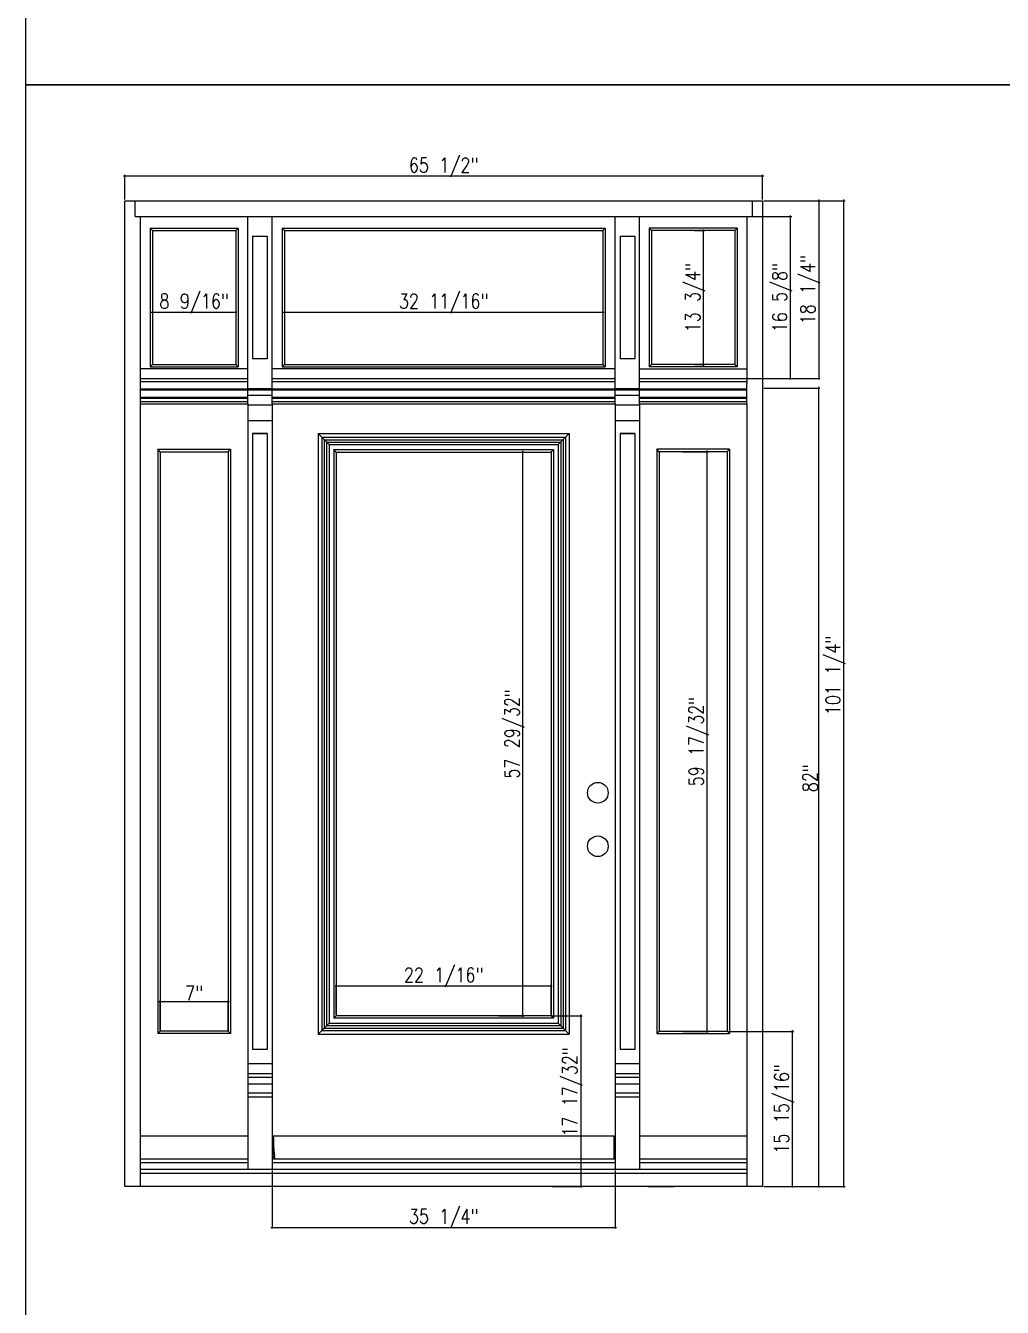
# Model space of a CAD drawing. Header units: inches. Extents: x 1985 to 11287, y 379 to 4336.
# Drawn here: x 7248.7 to 7349, y 3663.6 to 3795.2 of the extents above; entities that cross this region are included whole.
import ezdxf

# ---------------------------------------------------------------- set-up
doc = ezdxf.new("R2010")
doc.units = ezdxf.units.IN
doc.header["$MEASUREMENT"] = 0
doc.layers.get('0').update_dxf_attribs({"linetype": 'CONTINUOUS'})
doc.layers.get('Defpoints').update_dxf_attribs({"linetype": 'CONTINUOUS'})
for name, color, linetype in [('COTE1-1', 7, 'CONTINUOUS'), ('COTE1-1 99', 7, 'CONTINUOUS'), ('elevation', 7, 'CONTINUOUS'), ('elevation 99', 7, 'CONTINUOUS'), ('separation 99', 3, 'CONTINUOUS')]:
    doc.layers.add(name, color=color, linetype=linetype)
doc.styles.get("Standard").update_dxf_attribs({"font": 'txt.shx', "width": 0.8})
doc.dimstyles.new('Elevation', dxfattribs={"dimscale": 2, "dimtxt": 0.75, "dimasz": 0.0625, "dimexe": 0.0625, "dimexo": 0.0625, "dimgap": 0.0625, "dimtad": 1, "dimdec": 5, "dimzin": 0, "dimdsep": 46, "dimlunit": 5, "dimtxsty": 'Standard', "dimblk1": 'OBLIQUE', "dimblk2": 'OBLIQUE', "dimsah": 1, "dimcen": 2, "dimdle": 0.0625, "dimclrd": 1, "dimclre": 1, "dimadec": 1, "dimazin": 0, "dimtfac": 0.375, "dimtdec": 5, "dimtmove": 0, "dimatfit": 3, "dimldrblk": 'OBLIQUE', "dimfxl": 1, "dimfrac": 2, "dimtolj": 1, "dimtzin": 0, "dimarcsym": 0})

# ---------------------------------------------------------------- blocks, each defined once
blk = doc.blocks.new('_OBLIQUE')
at = {"color": 0, "linetype": 'ByBlock'}
blk.add_line((-0.5, -0.5), (0.5, 0.5), dxfattribs=at)
blk = doc.blocks.new('*D653')
at = {"layer": 'COTE1-1 99', "color": 1, "lineweight": -2}
for p, q in [((7324.47, 3777.23), (7330.23, 3777.23)), ((7330.11, 3777.36), (7330.11, 3758.86)), ((7324.47, 3758.98), (7330.23, 3758.98))]:
    blk.add_line(p, q, dxfattribs=at)
at = {"layer": 'Defpoints', "color": 0}
for p in [(7324.34, 3777.23), (7324.34, 3758.98), (7330.11, 3758.98)]:
    blk.add_point(p, dxfattribs=at)
at = {"layer": 'COTE1-1 99', "color": 1, "lineweight": -2, "xscale": 0.125, "yscale": 0.125, "zscale": 0.125}
for p, rotation in [((7330.11, 3777.23), 90), ((7330.11, 3758.98), 270)]:
    blk.add_blockref('_OBLIQUE', p, dxfattribs=dict(at, rotation=rotation))
at = {"layer": 'COTE1-1 99', "color": 0, "insert": (7329.23, 3768.11), "char_height": 1.5, "attachment_point": 5, "rotation": 90}
blk.add_mtext('\\A1;18 1/4"', dxfattribs=at)
blk = doc.blocks.new('*D654')
at = {"layer": 'COTE1-1 99', "color": 1, "lineweight": -2}
for p, q in [((7324.47, 3757.98), (7330.23, 3757.98)), ((7330.11, 3675.86), (7330.11, 3758.11)), ((7324.47, 3675.98), (7330.23, 3675.98))]:
    blk.add_line(p, q, dxfattribs=at)
at = {"layer": 'Defpoints', "color": 0}
for p in [(7324.34, 3757.98), (7330.11, 3757.98), (7324.34, 3675.98)]:
    blk.add_point(p, dxfattribs=at)
at = {"layer": 'COTE1-1 99', "color": 1, "lineweight": -2, "xscale": 0.125, "yscale": 0.125, "zscale": 0.125}
for p, rotation in [((7330.11, 3757.98), 90), ((7330.11, 3675.98), 270)]:
    blk.add_blockref('_OBLIQUE', p, dxfattribs=dict(at, rotation=rotation))
at = {"layer": 'COTE1-1 99', "color": 0, "insert": (7329.23, 3717.92), "char_height": 1.5, "attachment_point": 5, "rotation": 90}
blk.add_mtext('\\A1;82"', dxfattribs=at)
blk = doc.blocks.new('*D655')
at = {"layer": 'COTE1-1 99', "color": 1, "lineweight": -2}
for p, q in [((7258.72, 3779.78), (7324.47, 3779.78)), ((7258.84, 3777.36), (7258.84, 3779.9)), ((7324.34, 3777.36), (7324.34, 3779.9))]:
    blk.add_line(p, q, dxfattribs=at)
at = {"layer": 'Defpoints', "color": 0}
for p in [(7324.34, 3779.78), (7258.84, 3777.23), (7324.34, 3777.23)]:
    blk.add_point(p, dxfattribs=at)
at = {"layer": 'COTE1-1 99', "color": 1, "lineweight": -2, "xscale": 0.125, "yscale": 0.125, "zscale": 0.125, "rotation": 180}
blk.add_blockref('_OBLIQUE', (7258.84, 3779.78), dxfattribs=at)
at = {"layer": 'COTE1-1 99', "color": 1, "lineweight": -2, "xscale": 0.125, "yscale": 0.125, "zscale": 0.125}
blk.add_blockref('_OBLIQUE', (7324.34, 3779.78), dxfattribs=at)
at = {"layer": 'COTE1-1 99', "color": 0, "insert": (7291.59, 3780.65), "char_height": 1.5, "attachment_point": 5}
blk.add_mtext('\\A1;65 1/2"', dxfattribs=at)
blk = doc.blocks.new('*D656')
at = {"layer": 'COTE1-1 99', "color": 1, "lineweight": -2}
for p, q in [((7322.84, 3775.61), (7327.35, 3775.61)), ((7327.22, 3758.86), (7327.22, 3775.73)), ((7322.84, 3758.98), (7327.35, 3758.98))]:
    blk.add_line(p, q, dxfattribs=at)
at = {"layer": 'Defpoints', "color": 0}
for p in [(7322.72, 3775.61), (7327.22, 3775.61), (7322.72, 3758.98)]:
    blk.add_point(p, dxfattribs=at)
at = {"layer": 'COTE1-1 99', "color": 1, "lineweight": -2, "xscale": 0.125, "yscale": 0.125, "zscale": 0.125}
for p, rotation in [((7327.22, 3775.61), 90), ((7327.22, 3758.98), 270)]:
    blk.add_blockref('_OBLIQUE', p, dxfattribs=dict(at, rotation=rotation))
at = {"layer": 'COTE1-1 99', "color": 0, "insert": (7326.35, 3767.29), "char_height": 1.5, "attachment_point": 5, "rotation": 90}
blk.add_mtext('\\A1;16 5/8"', dxfattribs=at)
blk = doc.blocks.new('*D657')
at = {"layer": 'COTE1-1 99', "color": 1, "lineweight": -2}
for p, q in [((7320.84, 3691.91), (7327.55, 3691.91)), ((7327.42, 3675.86), (7327.42, 3692.04)), ((7324.47, 3675.98), (7327.55, 3675.98))]:
    blk.add_line(p, q, dxfattribs=at)
at = {"layer": 'Defpoints', "color": 0}
for p in [(7320.72, 3691.91), (7327.42, 3691.91), (7324.34, 3675.98)]:
    blk.add_point(p, dxfattribs=at)
at = {"layer": 'COTE1-1 99', "color": 1, "lineweight": -2, "xscale": 0.125, "yscale": 0.125, "zscale": 0.125}
for p, rotation in [((7327.42, 3691.91), 90), ((7327.42, 3675.98), 270)]:
    blk.add_blockref('_OBLIQUE', p, dxfattribs=dict(at, rotation=rotation))
at = {"layer": 'COTE1-1 99', "color": 0, "insert": (7326.55, 3683.95), "char_height": 1.5, "attachment_point": 5, "rotation": 90}
blk.add_mtext('\\A1;15 15/16"', dxfattribs=at)
blk = doc.blocks.new('*D658')
at = {"layer": 'COTE1-1 99', "color": 1, "lineweight": -2}
for p, q in [((7324.47, 3777.23), (7332.82, 3777.23)), ((7332.7, 3675.86), (7332.7, 3777.36)), ((7324.47, 3675.98), (7332.82, 3675.98))]:
    blk.add_line(p, q, dxfattribs=at)
at = {"layer": 'Defpoints', "color": 0}
for p in [(7324.34, 3777.23), (7332.7, 3777.23), (7324.34, 3675.98)]:
    blk.add_point(p, dxfattribs=at)
at = {"layer": 'COTE1-1 99', "color": 1, "lineweight": -2, "xscale": 0.125, "yscale": 0.125, "zscale": 0.125}
for p, rotation in [((7332.7, 3777.23), 90), ((7332.7, 3675.98), 270)]:
    blk.add_blockref('_OBLIQUE', p, dxfattribs=dict(at, rotation=rotation))
at = {"layer": 'COTE1-1 99', "color": 0, "insert": (7331.82, 3728.48), "char_height": 1.5, "attachment_point": 5, "rotation": 90}
blk.add_mtext('\\A1;101 1/4"', dxfattribs=at)
blk = doc.blocks.new('*D682')
at = {"layer": 'COTE1-1 99', "color": 1, "lineweight": -2}
for p, q in [((7269.59, 3694.95), (7262.34, 3694.95)), ((7262.47, 3692.04), (7262.47, 3695.08)), ((7269.47, 3692.04), (7269.47, 3695.08))]:
    blk.add_line(p, q, dxfattribs=at)
at = {"layer": 'Defpoints', "color": 0}
for p in [(7262.47, 3694.95), (7262.47, 3691.91), (7269.47, 3691.91)]:
    blk.add_point(p, dxfattribs=at)
at = {"layer": 'COTE1-1 99', "color": 1, "lineweight": -2, "xscale": 0.125, "yscale": 0.125, "zscale": 0.125, "rotation": 180}
blk.add_blockref('_OBLIQUE', (7262.47, 3694.95), dxfattribs=at)
at = {"layer": 'COTE1-1 99', "color": 1, "lineweight": -2, "xscale": 0.125, "yscale": 0.125, "zscale": 0.125}
blk.add_blockref('_OBLIQUE', (7269.47, 3694.95), dxfattribs=at)
at = {"layer": 'COTE1-1 99', "color": 0, "insert": (7265.97, 3695.83), "char_height": 1.5, "attachment_point": 5}
blk.add_mtext('\\A1;7"', dxfattribs=at)
blk = doc.blocks.new('*D683')
at = {"layer": 'COTE1-1 99', "color": 1, "lineweight": -2}
for p, q in [((7280.44, 3696.58), (7302.75, 3696.58)), ((7280.56, 3693.64), (7280.56, 3696.7)), ((7302.62, 3693.64), (7302.62, 3696.7))]:
    blk.add_line(p, q, dxfattribs=at)
at = {"layer": 'Defpoints', "color": 0}
for p in [(7302.62, 3696.58), (7280.56, 3693.51), (7302.62, 3693.51)]:
    blk.add_point(p, dxfattribs=at)
at = {"layer": 'COTE1-1 99', "color": 1, "lineweight": -2, "xscale": 0.125, "yscale": 0.125, "zscale": 0.125, "rotation": 180}
blk.add_blockref('_OBLIQUE', (7280.56, 3696.58), dxfattribs=at)
at = {"layer": 'COTE1-1 99', "color": 1, "lineweight": -2, "xscale": 0.125, "yscale": 0.125, "zscale": 0.125}
blk.add_blockref('_OBLIQUE', (7302.62, 3696.58), dxfattribs=at)
at = {"layer": 'COTE1-1 99', "color": 0, "insert": (7291.59, 3697.45), "char_height": 1.5, "attachment_point": 5}
blk.add_mtext('\\A1;22 1/16"', dxfattribs=at)
blk = doc.blocks.new('*D684')
at = {"layer": 'COTE1-1 99', "color": 1, "lineweight": -2}
for p, q in [((7316.17, 3751.45), (7318.78, 3751.45)), ((7318.66, 3691.79), (7318.66, 3751.57)), ((7316.17, 3691.91), (7318.78, 3691.91))]:
    blk.add_line(p, q, dxfattribs=at)
at = {"layer": 'Defpoints', "color": 0}
for p in [(7316.04, 3751.45), (7318.66, 3751.45), (7316.04, 3691.91)]:
    blk.add_point(p, dxfattribs=at)
at = {"layer": 'COTE1-1 99', "color": 1, "lineweight": -2, "xscale": 0.125, "yscale": 0.125, "zscale": 0.125}
for p, rotation in [((7318.66, 3751.45), 90), ((7318.66, 3691.91), 270)]:
    blk.add_blockref('_OBLIQUE', p, dxfattribs=dict(at, rotation=rotation))
at = {"layer": 'COTE1-1 99', "color": 0, "insert": (7317.78, 3721.68), "char_height": 1.5, "attachment_point": 5, "rotation": 90}
blk.add_mtext('\\A1;59 17/32"', dxfattribs=at)
blk = doc.blocks.new('*D686')
at = {"layer": 'COTE1-1 99', "color": 1, "lineweight": -2}
for p, q in [((7261.69, 3766.2), (7261.69, 3765.67)), ((7270.25, 3766.2), (7270.25, 3765.67)), ((7261.56, 3765.79), (7270.37, 3765.79))]:
    blk.add_line(p, q, dxfattribs=at)
at = {"layer": 'Defpoints', "color": 0}
for p in [(7261.69, 3766.32), (7270.25, 3766.32), (7270.25, 3765.79)]:
    blk.add_point(p, dxfattribs=at)
at = {"layer": 'COTE1-1 99', "color": 1, "lineweight": -2, "xscale": 0.125, "yscale": 0.125, "zscale": 0.125, "rotation": 180}
blk.add_blockref('_OBLIQUE', (7261.69, 3765.79), dxfattribs=at)
at = {"layer": 'COTE1-1 99', "color": 1, "lineweight": -2, "xscale": 0.125, "yscale": 0.125, "zscale": 0.125}
blk.add_blockref('_OBLIQUE', (7270.25, 3765.79), dxfattribs=at)
at = {"layer": 'COTE1-1 99', "color": 0, "insert": (7265.97, 3766.67), "char_height": 1.5, "attachment_point": 5}
blk.add_mtext('\\A1;8 9/16"', dxfattribs=at)
blk = doc.blocks.new('*D687')
at = {"layer": 'COTE1-1 99', "color": 1, "lineweight": -2}
blk.add_line((7275.12, 3765.79), (7308.06, 3765.79), dxfattribs=at)
at = {"layer": 'Defpoints', "color": 0}
for p in [(7275.25, 3765.79), (7307.94, 3765.79), (7307.94, 3765.79)]:
    blk.add_point(p, dxfattribs=at)
at = {"layer": 'COTE1-1 99', "color": 1, "lineweight": -2, "xscale": 0.125, "yscale": 0.125, "zscale": 0.125, "rotation": 180}
blk.add_blockref('_OBLIQUE', (7275.25, 3765.79), dxfattribs=at)
at = {"layer": 'COTE1-1 99', "color": 1, "lineweight": -2, "xscale": 0.125, "yscale": 0.125, "zscale": 0.125}
blk.add_blockref('_OBLIQUE', (7307.94, 3765.79), dxfattribs=at)
at = {"layer": 'COTE1-1 99', "color": 0, "insert": (7291.59, 3766.67), "char_height": 1.5, "attachment_point": 5}
blk.add_mtext('\\A1;32 11/16"', dxfattribs=at)
blk = doc.blocks.new('*D698')
at = {"layer": 'COTE1-1 99', "color": 1, "lineweight": -2}
for p, q in [((7297.25, 3751.42), (7299.87, 3751.42)), ((7299.74, 3693.39), (7299.74, 3751.54)), ((7297.25, 3693.51), (7299.87, 3693.51))]:
    blk.add_line(p, q, dxfattribs=at)
at = {"layer": 'Defpoints', "color": 0}
for p in [(7297.13, 3751.42), (7299.74, 3751.42), (7297.13, 3693.51)]:
    blk.add_point(p, dxfattribs=at)
at = {"layer": 'COTE1-1 99', "color": 1, "lineweight": -2, "xscale": 0.125, "yscale": 0.125, "zscale": 0.125}
for p, rotation in [((7299.74, 3751.42), 90), ((7299.74, 3693.51), 270)]:
    blk.add_blockref('_OBLIQUE', p, dxfattribs=dict(at, rotation=rotation))
at = {"layer": 'COTE1-1 99', "color": 0, "insert": (7298.87, 3722.47), "char_height": 1.5, "attachment_point": 5, "rotation": 90}
blk.add_mtext('\\A1;57 29/32"', dxfattribs=at)
blk = doc.blocks.new('*D699')
at = {"layer": 'Defpoints', "color": 0}
for p in [(7302.62, 3693.51), (7302.62, 3675.98), (7305.67, 3675.98)]:
    blk.add_point(p, dxfattribs=at)
at = {"layer": 'elevation 99', "color": 1, "lineweight": -2}
for p, q in [((7302.75, 3693.51), (7305.8, 3693.51)), ((7305.67, 3693.64), (7305.67, 3675.86)), ((7302.75, 3675.98), (7305.8, 3675.98))]:
    blk.add_line(p, q, dxfattribs=at)
at = {"layer": 'elevation 99', "color": 1, "lineweight": -2, "xscale": 0.125, "yscale": 0.125, "zscale": 0.125}
for p, rotation in [((7305.67, 3693.51), 90), ((7305.67, 3675.98), 270)]:
    blk.add_blockref('_OBLIQUE', p, dxfattribs=dict(at, rotation=rotation))
at = {"layer": 'elevation 99', "color": 0, "insert": (7304.8, 3685.69), "char_height": 1.5, "attachment_point": 5, "rotation": 90}
blk.add_mtext('\\A1;17 17/32"', dxfattribs=at)
blk = doc.blocks.new('*D700')
at = {"layer": 'Defpoints', "color": 0}
for p in [(7317.22, 3774.17), (7318.29, 3774.17), (7317.22, 3760.42)]:
    blk.add_point(p, dxfattribs=at)
at = {"layer": 'elevation 99', "color": 1, "lineweight": -2}
for p, q in [((7317.34, 3774.17), (7318.42, 3774.17)), ((7318.29, 3760.29), (7318.29, 3774.29)), ((7317.34, 3760.42), (7318.42, 3760.42))]:
    blk.add_line(p, q, dxfattribs=at)
at = {"layer": 'elevation 99', "color": 1, "lineweight": -2, "xscale": 0.125, "yscale": 0.125, "zscale": 0.125}
for p, rotation in [((7318.29, 3774.17), 90), ((7318.29, 3760.42), 270)]:
    blk.add_blockref('_OBLIQUE', p, dxfattribs=dict(at, rotation=rotation))
at = {"layer": 'elevation 99', "color": 0, "insert": (7317.42, 3767.29), "char_height": 1.5, "attachment_point": 5, "rotation": 90}
blk.add_mtext('\\A1;13 3/4"', dxfattribs=at)
blk = doc.blocks.new('*D735')
at = {"layer": 'Defpoints', "color": 0}
for p in [(7273.97, 3677.73), (7309.22, 3677.73), (7309.22, 3671.77)]:
    blk.add_point(p, dxfattribs=at)
at = {"layer": 'elevation 99', "color": 1, "lineweight": -2}
for p, q in [((7273.97, 3677.61), (7273.97, 3671.65)), ((7309.22, 3677.61), (7309.22, 3671.65)), ((7273.84, 3671.77), (7309.34, 3671.77))]:
    blk.add_line(p, q, dxfattribs=at)
at = {"layer": 'elevation 99', "color": 1, "lineweight": -2, "xscale": 0.125, "yscale": 0.125, "zscale": 0.125, "rotation": 180}
blk.add_blockref('_OBLIQUE', (7273.97, 3671.77), dxfattribs=at)
at = {"layer": 'elevation 99', "color": 1, "lineweight": -2, "xscale": 0.125, "yscale": 0.125, "zscale": 0.125}
blk.add_blockref('_OBLIQUE', (7309.22, 3671.77), dxfattribs=at)
at = {"layer": 'elevation 99', "color": 0, "insert": (7291.59, 3672.65), "char_height": 1.5, "attachment_point": 5}
blk.add_mtext('\\A1;35 1/4"', dxfattribs=at)

msp = doc.modelspace()

# ---------------------------------------------------------------- linework, layer by layer
at = {"layer": 'COTE1-1'}
for p, q in [((7260.466898, 3756.357407), (7260.466898, 3758.471673)), ((7322.716898, 3756.357407), (7322.716898, 3758.471673))]:
    msp.add_line(p, q, dxfattribs=at)
at = {"layer": 'elevation'}
for p, q in [((7258.841898, 3777.232407), (7324.341898, 3777.232407)), ((7258.841898, 3675.982407), (7258.841898, 3777.232407)), ((7259.904398, 3775.607407), (7259.904398, 3777.232407)), ((7323.279398, 3777.232407), (7323.279398, 3775.607407)), ((7324.341898, 3777.232407), (7324.341898, 3675.982407)), ((7259.904398, 3775.607407), (7323.279398, 3775.607407)), ((7260.466898, 3758.471673), (7260.466898, 3775.607407)), ((7271.466898, 3756.357407), (7271.466898, 3775.607407)), ((7271.466898, 3775.607407), (7273.966898, 3775.607407)), ((7273.966898, 3756.357407), (7273.966898, 3775.607407)), ((7309.216898, 3756.357407), (7309.216898, 3775.607407)), ((7309.216898, 3775.607407), (7311.716898, 3775.607407)), ((7311.716898, 3756.357407), (7311.716898, 3775.607407)), ((7322.716898, 3775.607407), (7322.716898, 3758.471673)), ((7271.966898, 3773.607385), (7273.466898, 3773.607385)), ((7271.966898, 3773.607385), (7271.966898, 3760.982402)), ((7273.466898, 3773.607385), (7273.466898, 3760.982402)), ((7309.716898, 3773.607385), (7311.216898, 3773.607385)), ((7309.716898, 3773.607385), (7309.716898, 3760.982402)), ((7311.216898, 3773.607385), (7311.216898, 3760.982402)), ((7258.841898, 3675.982407), (7258.841898, 3758.982407)), ((7260.466898, 3758.982407), (7271.466898, 3758.982407)), ((7260.466898, 3758.982407), (7271.466898, 3758.982407)), ((7271.466898, 3758.631286), (7260.466898, 3758.631286)), ((7271.466898, 3758.631286), (7260.466898, 3758.631286)), ((7273.966898, 3758.982407), (7309.216898, 3758.982407)), ((7273.966898, 3758.982407), (7309.216898, 3758.982407)), ((7309.216898, 3758.631286), (7273.966898, 3758.631286)), ((7286.716898, 3758.631286), (7273.966898, 3758.631286)), ((7311.716898, 3758.982407), (7322.716898, 3758.982407)), ((7311.716898, 3758.982407), (7322.716898, 3758.982407)), ((7322.716898, 3758.631286), (7311.716898, 3758.631286)), ((7322.716898, 3758.631286), (7311.716898, 3758.631286)), ((7324.341898, 3758.982407), (7324.341898, 3675.982407)), ((7260.466898, 3677.310532), (7260.466898, 3756.357407)), ((7260.466898, 3756.357407), (7271.466898, 3756.357407)), ((7260.466898, 3675.982407), (7260.466898, 3756.357407)), ((7271.466898, 3756.357407), (7271.466898, 3677.732402)), ((7273.966898, 3756.357407), (7273.966898, 3677.732402)), ((7273.966898, 3756.357407), (7309.216898, 3756.357407)), ((7273.966898, 3756.357407), (7309.216898, 3756.357407)), ((7309.216898, 3756.357407), (7309.216898, 3677.732402)), ((7311.716898, 3756.357407), (7311.716898, 3677.732402)), ((7311.716898, 3756.357407), (7322.716898, 3756.357407)), ((7322.716898, 3756.357407), (7322.716898, 3677.310532)), ((7322.716898, 3756.357407), (7322.716898, 3675.982407)), ((7271.966898, 3753.312779), (7271.966898, 3690.057184)), ((7273.466898, 3753.312779), (7273.466898, 3690.057184)), ((7278.694577, 3753.312779), (7278.694577, 3691.619684)), ((7278.694577, 3753.312779), (7304.48922, 3753.312779)), ((7279.069577, 3752.937779), (7279.069577, 3691.994684)), ((7279.069577, 3752.937779), (7304.11422, 3752.937779)), ((7279.319577, 3752.687779), (7279.319577, 3692.244684)), ((7279.319577, 3752.687779), (7303.86422, 3752.687779)), ((7303.86422, 3752.687779), (7303.86422, 3692.244684)), ((7304.11422, 3752.937779), (7304.11422, 3691.994684)), ((7304.48922, 3753.312779), (7304.48922, 3691.619684)), ((7309.716898, 3753.312779), (7309.716898, 3690.057184)), ((7311.216898, 3753.312779), (7311.216898, 3690.057184)), ((7262.225785, 3751.71453), (7262.225785, 3691.673236)), ((7262.225785, 3751.71453), (7269.708011, 3751.71453)), ((7262.466857, 3751.446658), (7262.225785, 3751.71453)), ((7262.466857, 3751.446658), (7262.466857, 3691.914307)), ((7262.466857, 3751.446658), (7269.46694, 3751.446658)), ((7269.46694, 3751.446658), (7269.708011, 3751.71453)), ((7269.46694, 3751.446658), (7269.46694, 3691.914307)), ((7269.708011, 3751.71453), (7269.708011, 3691.673236)), ((7279.569577, 3752.437779), (7279.569577, 3692.494684)), ((7279.569577, 3752.437779), (7303.61422, 3752.437779)), ((7279.819577, 3752.187779), (7279.819577, 3692.744684)), ((7279.819577, 3752.187779), (7303.36422, 3752.187779)), ((7280.319577, 3751.687779), (7280.319577, 3693.271484)), ((7280.319577, 3751.687779), (7302.86422, 3751.687779)), ((7280.560648, 3751.419907), (7280.319577, 3751.687779)), ((7280.560648, 3751.419907), (7280.560648, 3693.512556)), ((7280.560648, 3751.419907), (7302.623148, 3751.419907)), ((7302.623148, 3751.419907), (7302.86422, 3751.687779)), ((7302.623148, 3751.419907), (7302.623148, 3693.512556)), ((7302.86422, 3751.687779), (7302.86422, 3693.271484)), ((7303.36422, 3752.187779), (7303.36422, 3692.744684)), ((7303.61422, 3752.437779), (7303.61422, 3692.494684)), ((7313.475785, 3751.71453), (7313.475785, 3691.673236)), ((7320.958011, 3751.71453), (7313.475785, 3751.71453)), ((7313.716857, 3751.446658), (7313.475785, 3751.71453)), ((7313.716857, 3751.446658), (7313.716857, 3691.914307)), ((7320.71694, 3751.446658), (7313.716857, 3751.446658)), ((7320.71694, 3751.446658), (7320.958011, 3751.71453)), ((7320.71694, 3751.446658), (7320.71694, 3691.914307)), ((7320.958011, 3751.71453), (7320.958011, 3691.673236)), ((7280.319577, 3693.271484), (7280.560648, 3693.512556)), ((7302.623148, 3693.512556), (7280.560648, 3693.512556)), ((7302.86422, 3693.271484), (7302.623148, 3693.512556)), ((7279.319577, 3692.244684), (7303.86422, 3692.244684)), ((7279.569577, 3692.494684), (7303.61422, 3692.494684)), ((7279.819577, 3692.744684), (7303.36422, 3692.744684)), ((7302.86422, 3693.271484), (7280.319577, 3693.271484)), ((7262.225785, 3691.673236), (7262.466857, 3691.914307)), ((7269.708011, 3691.673236), (7262.225785, 3691.673236)), ((7269.46694, 3691.914307), (7262.466857, 3691.914307)), ((7269.708011, 3691.673236), (7269.46694, 3691.914307)), ((7278.694577, 3691.619684), (7304.48922, 3691.619684)), ((7279.069577, 3691.994684), (7304.11422, 3691.994684)), ((7313.475785, 3691.673236), (7313.716857, 3691.914307)), ((7313.475785, 3691.673236), (7320.958011, 3691.673236)), ((7313.716857, 3691.914307), (7320.71694, 3691.914307)), ((7320.958011, 3691.673236), (7320.71694, 3691.914307)), ((7273.466898, 3690.057184), (7271.966898, 3690.057184)), ((7311.216898, 3690.057184), (7309.716898, 3690.057184)), ((7273.966898, 3688.557184), (7271.466898, 3688.557184)), ((7273.466898, 3688.557184), (7271.966898, 3688.557184)), ((7311.716898, 3688.557184), (7309.216898, 3688.557184)), ((7311.216898, 3688.557184), (7309.716898, 3688.557184)), ((7273.966898, 3687.557184), (7271.466898, 3687.557184)), ((7273.966898, 3687.182184), (7271.466898, 3687.182184)), ((7311.716898, 3687.557184), (7309.216898, 3687.557184)), ((7311.716898, 3687.182184), (7309.216898, 3687.182184)), ((7273.966898, 3686.475078), (7271.466898, 3686.475078)), ((7273.966898, 3685.562759), (7271.466898, 3685.562759)), ((7311.716898, 3686.475078), (7309.216898, 3686.475078)), ((7311.716898, 3685.562759), (7309.216898, 3685.562759)), ((7273.966898, 3685.157184), (7271.466898, 3685.157184)), ((7311.716898, 3685.157184), (7309.216898, 3685.157184)), ((7260.466898, 3681.169902), (7271.466898, 3681.169902)), ((7260.466898, 3681.169902), (7271.466898, 3681.169902)), ((7274.091898, 3678.794902), (7274.091898, 3681.169902)), ((7274.091898, 3681.169902), (7309.091898, 3681.169902)), ((7274.091898, 3678.794902), (7274.091898, 3681.169902)), ((7274.091898, 3681.169902), (7309.091898, 3681.169902)), ((7309.091898, 3678.794902), (7309.091898, 3681.169902)), ((7309.091898, 3678.794902), (7309.091898, 3681.169902)), ((7311.716898, 3681.169902), (7322.716898, 3681.169902)), ((7311.716898, 3681.169902), (7322.716898, 3681.169902)), ((7274.16923, 3678.919902), (7274.158602, 3678.794902)), ((7274.16923, 3678.919902), (7274.158602, 3678.794902)), ((7274.178655, 3678.794902), (7274.16923, 3678.919902)), ((7274.178655, 3678.794902), (7274.16923, 3678.919902)), ((7274.216898, 3678.982402), (7274.216898, 3678.794902)), ((7274.216898, 3678.982402), (7274.216898, 3678.794902)), ((7271.466898, 3678.794902), (7260.466898, 3678.794902)), ((7271.466898, 3678.794902), (7260.466898, 3678.794902)), ((7271.466898, 3678.403283), (7260.466898, 3678.403283)), ((7271.466898, 3678.403283), (7260.466898, 3678.403283)), ((7273.966898, 3677.732402), (7260.466898, 3677.732402)), ((7309.216898, 3678.794902), (7273.966898, 3678.794902)), ((7309.216898, 3678.794902), (7273.966898, 3678.794902)), ((7309.216898, 3678.403283), (7273.966898, 3678.403283)), ((7309.216898, 3678.403283), (7273.966898, 3678.403283)), ((7322.716898, 3677.732402), (7273.966898, 3677.732402)), ((7322.716898, 3678.794902), (7311.716898, 3678.794902)), ((7322.716898, 3678.794902), (7311.716898, 3678.794902)), ((7322.716898, 3678.403283), (7311.716898, 3678.403283)), ((7322.716898, 3678.403283), (7311.716898, 3678.403283)), ((7273.966898, 3677.310532), (7260.466898, 3677.310532)), ((7322.716898, 3677.310532), (7273.966898, 3677.310532)), ((7324.341898, 3675.982407), (7258.841898, 3675.982407)), ((7324.341898, 3675.982407), (7258.841898, 3675.982407)), ((7324.341898, 3675.982407), (7299.029398, 3675.982407)), ((7324.341898, 3675.982407), (7299.029398, 3675.982407)), ((7312.560648, 3675.982407), (7315.310648, 3675.982407))]:
    msp.add_line(p, q, dxfattribs=at)
for centre in [(7307.423148, 3716.419907), (7307.423148, 3710.919907)]:
    msp.add_circle(centre, 1.0625, dxfattribs=at)
for centre, radius, start, end in [((7273.705351, 3681.028446), 0.411617, 358.50852396, 20.09998572), ((7273.705351, 3681.028446), 0.411617, 358.50852396, 20.09998572), ((7292.25736, 3680.905143), 18.140881, 179.64439829, 185.67036068), ((7292.25736, 3680.905143), 18.140881, 179.64439829, 185.67036068), ((7271.559365, 3678.81049), 2.663087, 3.70121646, 6.51673922), ((7271.559365, 3678.81049), 2.663087, 3.70121646, 6.51673922)]:
    msp.add_arc(centre, radius, start, end, dxfattribs=at)
at = {"layer": 'elevation 99'}
for p, q in [((7261.444535, 3774.410956), (7270.489261, 3774.410956)), ((7261.685607, 3774.169885), (7261.444535, 3774.410956)), ((7261.444535, 3774.410956), (7261.444535, 3760.178831)), ((7261.685607, 3774.169885), (7270.24819, 3774.169885)), ((7261.685607, 3774.169885), (7261.685607, 3760.419902)), ((7270.24819, 3774.169885), (7270.489261, 3774.410956)), ((7270.24819, 3774.169885), (7270.24819, 3760.419902)), ((7270.489261, 3774.410956), (7270.489261, 3760.178831)), ((7275.007035, 3774.410956), (7308.176761, 3774.410956)), ((7275.248107, 3774.169885), (7275.007035, 3774.410956)), ((7275.007035, 3774.410956), (7275.007035, 3760.178831)), ((7275.248107, 3774.169885), (7307.93569, 3774.169885)), ((7275.248107, 3774.169885), (7275.248107, 3760.419902)), ((7307.93569, 3774.169885), (7308.176761, 3774.410956)), ((7307.93569, 3774.169885), (7307.93569, 3760.419902)), ((7308.176761, 3774.410956), (7308.176761, 3760.178831)), ((7312.935607, 3774.169885), (7312.694535, 3774.410956)), ((7321.739261, 3774.410956), (7312.694535, 3774.410956)), ((7312.694535, 3774.410956), (7312.694535, 3760.178831)), ((7321.49819, 3774.169885), (7312.935607, 3774.169885)), ((7312.935607, 3774.169885), (7312.935607, 3760.419902)), ((7321.49819, 3774.169885), (7321.739261, 3774.410956)), ((7321.49819, 3774.169885), (7321.49819, 3760.419902)), ((7321.739261, 3774.410956), (7321.739261, 3760.178831)), ((7273.466898, 3760.982402), (7271.966898, 3760.982402)), ((7311.216898, 3760.982402), (7309.716898, 3760.982402)), ((7271.466898, 3759.982407), (7260.466898, 3759.982407)), ((7261.685607, 3760.419902), (7261.444535, 3760.178831)), ((7261.444535, 3760.178831), (7270.489261, 3760.178831)), ((7261.685607, 3760.419902), (7270.24819, 3760.419902)), ((7270.24819, 3760.419902), (7270.489261, 3760.178831)), ((7309.216898, 3759.982407), (7273.966898, 3759.982407)), ((7275.248107, 3760.419902), (7275.007035, 3760.178831)), ((7275.007035, 3760.178831), (7308.176761, 3760.178831)), ((7275.248107, 3760.419902), (7307.93569, 3760.419902)), ((7307.93569, 3760.419902), (7308.176761, 3760.178831)), ((7311.716898, 3759.982407), (7322.716898, 3759.982407)), ((7312.935607, 3760.419902), (7312.694535, 3760.178831)), ((7321.739261, 3760.178831), (7312.694535, 3760.178831)), ((7321.49819, 3760.419902), (7312.935607, 3760.419902)), ((7321.49819, 3760.419902), (7321.739261, 3760.178831)), ((7260.466898, 3757.919907), (7271.466898, 3757.919907)), ((7273.966898, 3757.919907), (7271.466898, 3757.919907)), ((7273.966898, 3757.919907), (7309.216898, 3757.919907)), ((7311.716898, 3757.919907), (7309.216898, 3757.919907)), ((7311.716898, 3757.919907), (7322.716898, 3757.919907)), ((7260.466898, 3757.825407), (7271.466898, 3757.825407)), ((7260.466898, 3757.044907), (7271.466898, 3757.044907)), ((7260.466898, 3756.957407), (7271.466898, 3756.957407)), ((7260.466898, 3756.607407), (7271.466898, 3756.607407)), ((7273.966898, 3757.794907), (7271.466898, 3757.794907)), ((7273.966898, 3757.232407), (7271.466898, 3757.232407)), ((7273.966898, 3757.825407), (7309.216898, 3757.825407)), ((7273.966898, 3757.044907), (7309.216898, 3757.044907)), ((7273.966898, 3756.957407), (7309.216898, 3756.957407)), ((7273.966898, 3756.607407), (7309.216898, 3756.607407)), ((7311.716898, 3757.794907), (7309.216898, 3757.794907)), ((7311.716898, 3757.232407), (7309.216898, 3757.232407)), ((7311.716898, 3757.825407), (7322.716898, 3757.825407)), ((7311.716898, 3757.044907), (7322.716898, 3757.044907)), ((7311.716898, 3756.957407), (7322.716898, 3756.957407)), ((7311.716898, 3756.607407), (7322.716898, 3756.607407)), ((7273.966898, 3756.25413), (7271.466898, 3756.25413)), ((7311.716898, 3756.25413), (7309.216898, 3756.25413)), ((7273.966898, 3754.640657), (7271.466898, 3754.640657)), ((7311.716898, 3754.640657), (7309.216898, 3754.640657)), ((7271.966898, 3753.312779), (7273.466898, 3753.312779)), ((7273.466898, 3753.312779), (7271.966898, 3753.312779)), ((7278.694577, 3753.312779), (7279.819577, 3752.187779)), ((7304.48922, 3753.312779), (7303.36422, 3752.187779)), ((7309.716898, 3753.312779), (7311.216898, 3753.312779)), ((7311.216898, 3753.312779), (7309.716898, 3753.312779)), ((7278.694577, 3691.619684), (7279.819577, 3692.744684)), ((7304.48922, 3691.619684), (7303.36422, 3692.744684))]:
    msp.add_line(p, q, dxfattribs=at)
at = {"layer": 'separation 99'}
for points in [[(7475.154558, 3917.379196), (7248.665735, 3917.379196), (7248.665735, 3789.128969), (7475.154558, 3789.128969)], [(7475.154558, 3789.128969), (7248.665735, 3789.128969), (7248.665735, 3660.878741), (7475.154558, 3660.878741)]]:
    msp.add_lwpolyline(points, close=True, dxfattribs=at)

# ---------------------------------------------------------------- dimensions: what is measured, and where the dimension line sits
at = {"layer": 'COTE1-1 99'}
for base, p1, p2, picture, middle in [((7324.341898, 3779.777577), (7258.841898, 3777.232407), (7324.341898, 3777.232407), '*D655', (7291.591898, 3780.652577)), ((7270.24819, 3765.791654), (7261.685607, 3766.320032), (7270.24819, 3766.320032), '*D686', (7265.966898, 3766.666654)), ((7307.93569, 3765.791654), (7275.248107, 3765.791654), (7307.93569, 3765.791654), '*D687', (7291.591898, 3766.666654)), ((7302.623148, 3696.578488), (7280.560648, 3693.512556), (7302.623148, 3693.512556), '*D683', (7291.591898, 3697.453488)), ((7262.466857, 3694.953488), (7269.46694, 3691.914307), (7262.466857, 3691.914307), '*D682', (7265.966898, 3695.828488))]:
    dim = msp.add_linear_dim(base=base, p1=p1, p2=p2, dimstyle='Elevation', override={"dimpost": '"'}, dxfattribs=at)
    dim.commit()
    dim.dimension.update_dxf_attribs({"geometry": picture, "text_midpoint": middle})
for base, p1, p2, picture, middle in [((7330.107229, 3758.982407), (7324.341898, 3777.232407), (7324.341898, 3758.982407), '*D653', (7329.232229, 3768.107407)), ((7327.221659, 3775.607407), (7322.716898, 3758.982407), (7322.716898, 3775.607407), '*D656', (7326.346659, 3767.294907)), ((7299.743297, 3751.419907), (7297.128232, 3693.512556), (7297.128232, 3751.419907), '*D698', (7298.868297, 3722.466231)), ((7318.659412, 3751.446658), (7316.044347, 3691.914307), (7316.044347, 3751.446658), '*D684', (7317.784412, 3721.680483)), ((7327.424563, 3691.914307), (7324.341898, 3675.982407), (7320.71694, 3691.914307), '*D657', (7326.549563, 3683.948357))]:
    dim = msp.add_linear_dim(base=base, p1=p1, p2=p2, angle=90, dimstyle='Elevation', override={"dimpost": '"'}, dxfattribs=at)
    dim.commit()
    dim.dimension.update_dxf_attribs({"geometry": picture, "text_midpoint": middle})
for base, p2, picture, middle in [((7332.69912, 3777.232407), (7324.341898, 3777.232407), '*D658', (7332.69912, 3728.482407)), ((7330.107229, 3757.982407), (7324.341898, 3757.982407), '*D654', (7330.107229, 3717.919907))]:
    dim = msp.add_linear_dim(base=base, p1=(7324.341898, 3675.982407), p2=p2, angle=90, dimstyle='Elevation', override={"dimpost": '"'}, dxfattribs=at)
    dim.commit()
    dim.dimension.update_dxf_attribs({"geometry": picture, "text_midpoint": middle, "dimtype": 160})
at = {"layer": 'elevation 99'}
dim = msp.add_linear_dim(base=(7318.294192, 3774.169885), p1=(7317.216898, 3760.419902), p2=(7317.216898, 3774.169885), angle=90, dimstyle='Elevation', override={"dimpost": '"'}, dxfattribs=at)
dim.commit()
dim.dimension.update_dxf_attribs({"geometry": '*D700', "text_midpoint": (7317.419192, 3767.294894)})
dim = msp.add_linear_dim(base=(7305.670707, 3675.982407), p1=(7302.623148, 3693.512556), p2=(7302.623148, 3675.982407), angle=90, dimstyle='Elevation', override={"dimpost": '"'}, dxfattribs=at)
dim.commit()
dim.dimension.update_dxf_attribs({"geometry": '*D699', "text_midpoint": (7305.670707, 3685.685536), "dimtype": 160})
dim = msp.add_linear_dim(base=(7309.216898, 3671.774871), p1=(7273.966898, 3677.732402), p2=(7309.216898, 3677.732402), dimstyle='Elevation', override={"dimpost": '"'}, dxfattribs=at)
dim.commit()
dim.dimension.update_dxf_attribs({"geometry": '*D735', "text_midpoint": (7291.591898, 3672.649871)})

doc.saveas('drawing.dxf')
